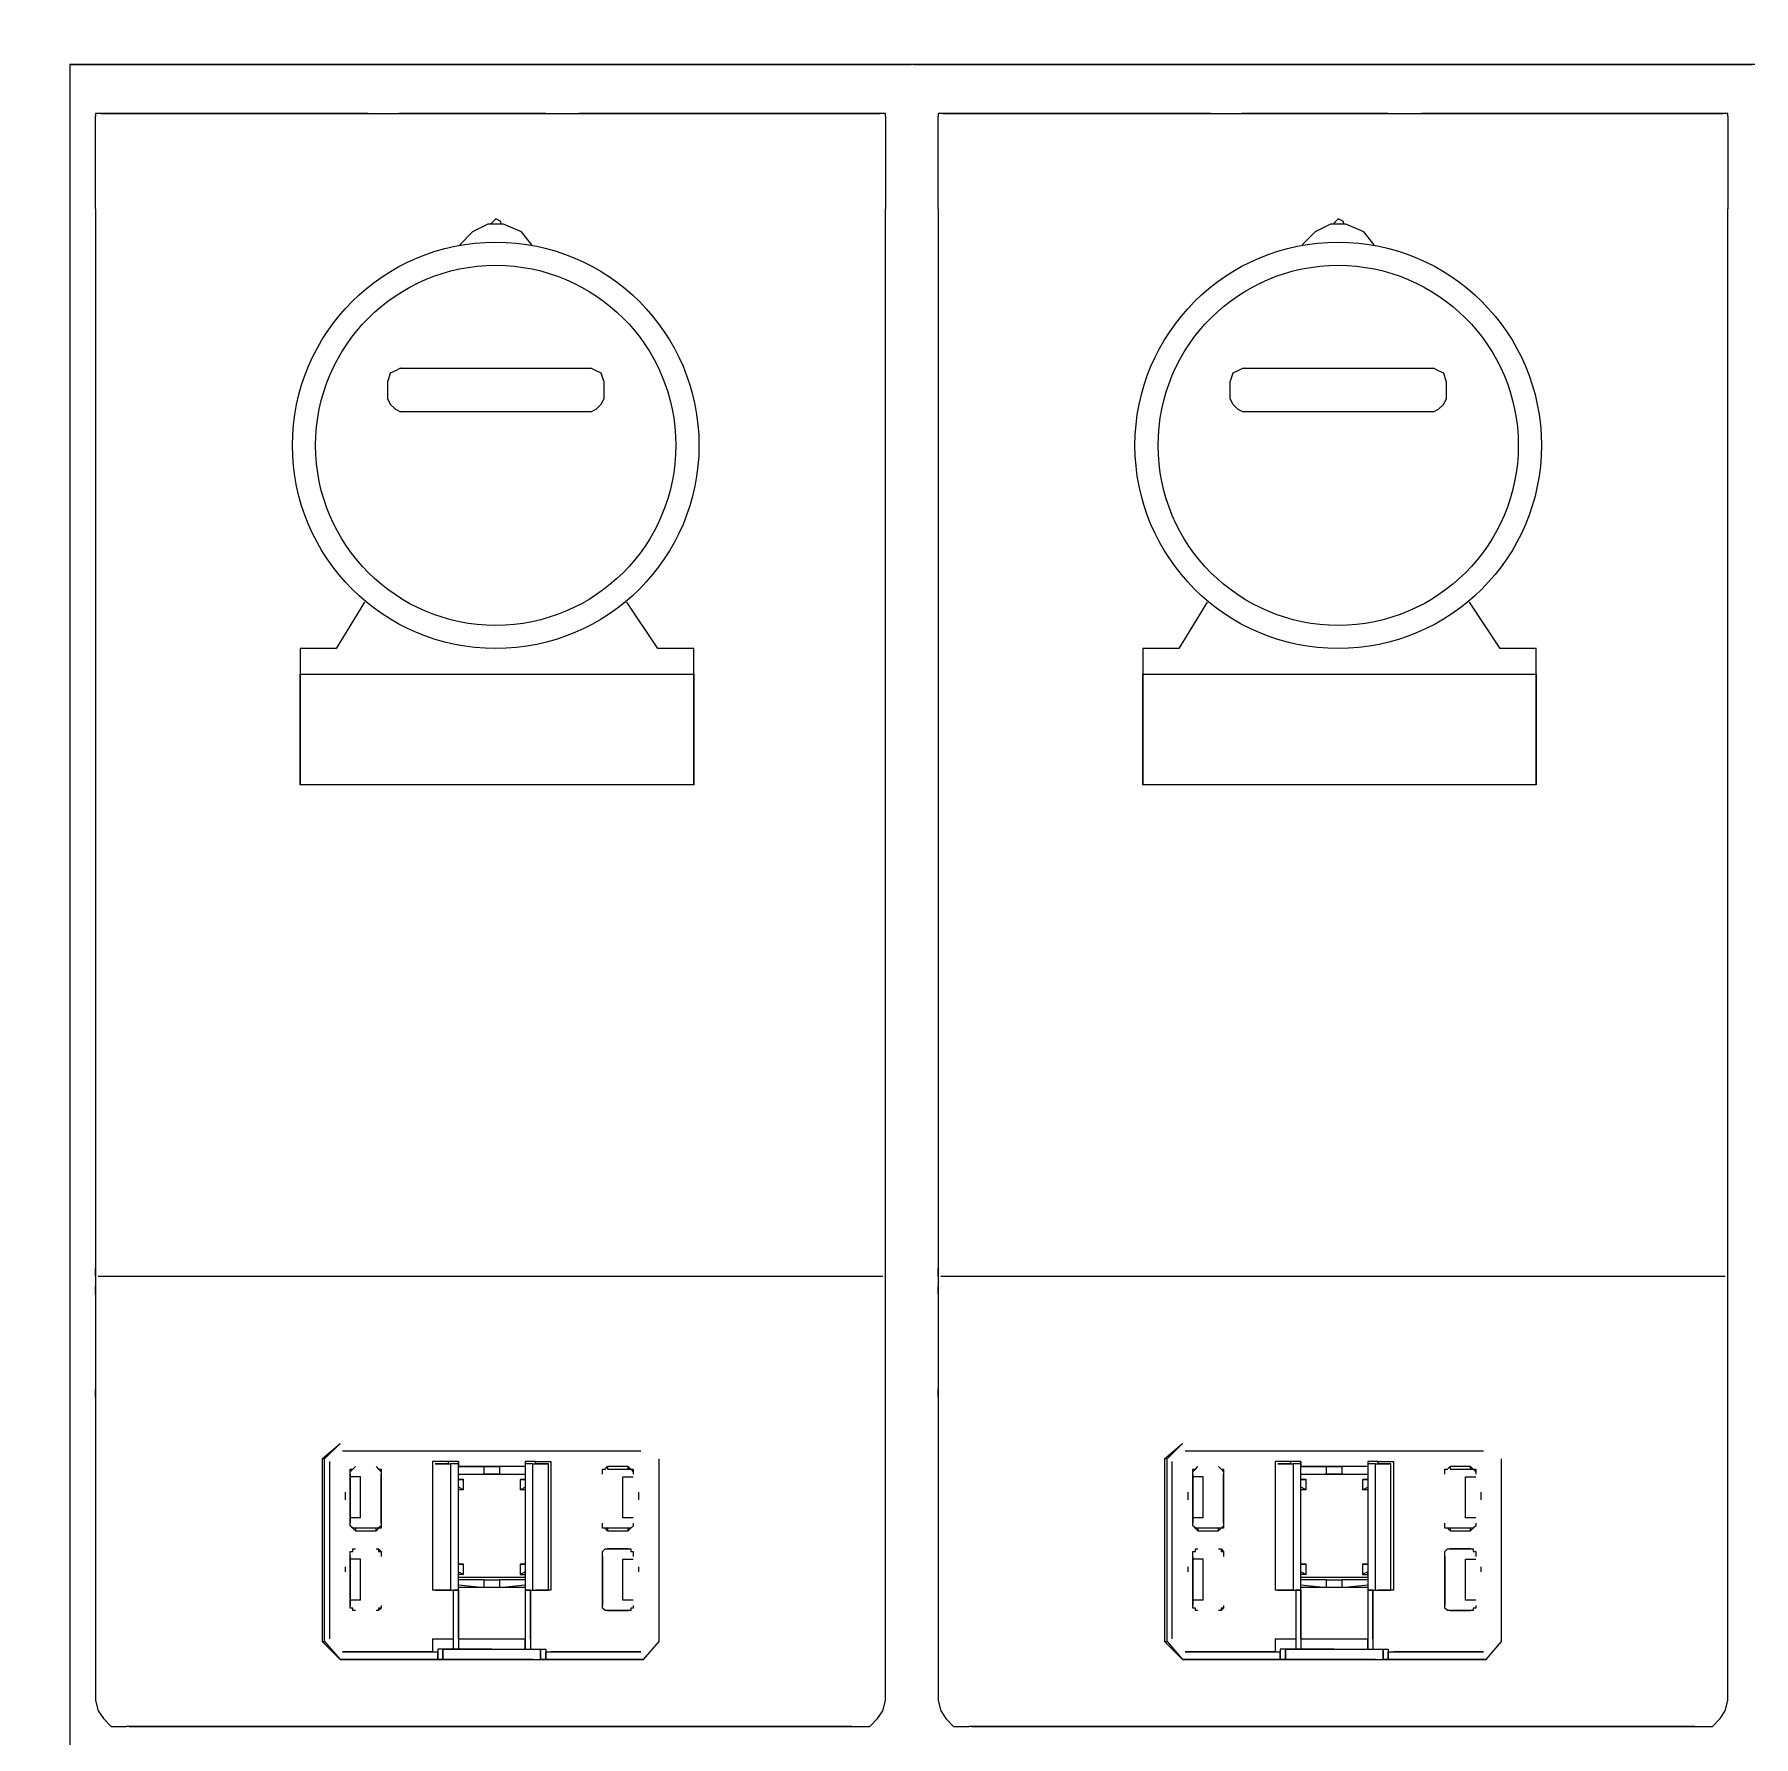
# Model space of a CAD drawing. Extents: x 0 to 11638, y -6007 to 0.
# Drawn here: x 9769.265 to 9769.796, y -3544.944 to -3544.419 of the extents above; entities that cross this region are included whole.
import ezdxf

# ---------------------------------------------------------------- set-up
doc = ezdxf.new("R2010")
doc.units = 0
doc.layers.get('0').update_dxf_attribs({"linetype": 'CONTINUOUS'})
doc.layers.add('LAYER 1', color=7, linetype='CONTINUOUS', lineweight=20)

msp = doc.modelspace()

# ---------------------------------------------------------------- linework, layer by layer
for centre, radius in [((9769.40777, -3544.54557), 0.06274), ((9769.66784, -3544.54557), 0.06274), ((9769.40777, -3544.54557), 0.05559), ((9769.66784, -3544.54557), 0.05559)]:
    msp.add_circle(centre, radius)
at = {"layer": 'LAYER 1', "color": 7}
for p, q in [((9769.27632, -3544.42804), (9769.536, -3544.42804)), ((9769.536, -3544.42804), (9769.27632, -3544.42804)), ((9769.27632, -3544.42804), (9769.27632, -3544.94899)), ((9769.27632, -3544.42804), (9769.27711, -3544.42804)), ((9769.53679, -3544.42804), (9769.536, -3544.42804)), ((9769.53679, -3544.42804), (9769.79568, -3544.42804)), ((9769.79568, -3544.42804), (9769.53679, -3544.42804)), ((9769.79647, -3544.42804), (9769.79568, -3544.42804)), ((9769.28585, -3544.44312), (9769.28426, -3544.44312)), ((9769.28426, -3544.44312), (9769.28426, -3544.44392)), ((9769.36843, -3544.44312), (9769.28505, -3544.44312)), ((9769.28585, -3544.44312), (9769.37797, -3544.44312)), ((9769.28585, -3544.44312), (9769.52647, -3544.44312)), ((9769.36843, -3544.44312), (9769.37797, -3544.44312)), ((9769.42323, -3544.44312), (9769.37797, -3544.44312)), ((9769.42323, -3544.44312), (9769.43356, -3544.44312)), ((9769.42323, -3544.44312), (9769.52647, -3544.44312)), ((9769.52727, -3544.44312), (9769.43356, -3544.44312)), ((9769.52806, -3544.44312), (9769.52647, -3544.44312)), ((9769.52806, -3544.44392), (9769.52806, -3544.44312)), ((9769.54592, -3544.44312), (9769.54434, -3544.44312)), ((9769.54434, -3544.44312), (9769.54434, -3544.44392)), ((9769.62852, -3544.44312), (9769.54513, -3544.44312)), ((9769.54592, -3544.44312), (9769.63805, -3544.44312)), ((9769.54592, -3544.44312), (9769.78655, -3544.44312)), ((9769.62852, -3544.44312), (9769.63805, -3544.44312)), ((9769.68331, -3544.44312), (9769.63805, -3544.44312)), ((9769.68331, -3544.44312), (9769.69364, -3544.44312)), ((9769.68331, -3544.44312), (9769.78655, -3544.44312)), ((9769.78734, -3544.44312), (9769.69364, -3544.44312)), ((9769.78814, -3544.44312), (9769.78655, -3544.44312)), ((9769.78814, -3544.44392), (9769.78814, -3544.44312)), ((9769.28426, -3544.47251), (9769.28426, -3544.44392)), ((9769.52806, -3544.44392), (9769.52806, -3544.47251)), ((9769.54434, -3544.47251), (9769.54434, -3544.44392)), ((9769.78814, -3544.44392), (9769.78814, -3544.47251)), ((9769.28426, -3544.47251), (9769.28426, -3544.93152)), ((9769.52806, -3544.93152), (9769.52806, -3544.47251)), ((9769.54434, -3544.47251), (9769.54434, -3544.93152)), ((9769.78814, -3544.93152), (9769.78814, -3544.47251)), ((9769.40061, -3544.47966), (9769.39664, -3544.48363)), ((9769.40538, -3544.47727), (9769.40061, -3544.47966)), ((9769.41015, -3544.47727), (9769.40538, -3544.47727)), ((9769.40697, -3544.47648), (9769.40618, -3544.47727)), ((9769.40697, -3544.47648), (9769.40618, -3544.47727)), ((9769.40777, -3544.47568), (9769.40697, -3544.47648)), ((9769.40777, -3544.47568), (9769.40697, -3544.47648)), ((9769.40935, -3544.47648), (9769.40777, -3544.47568)), ((9769.40935, -3544.47648), (9769.40777, -3544.47568)), ((9769.40935, -3544.47727), (9769.40935, -3544.47648)), ((9769.40935, -3544.47727), (9769.40935, -3544.47648)), ((9769.41571, -3544.47966), (9769.41015, -3544.47727)), ((9769.41888, -3544.48363), (9769.41571, -3544.47966)), ((9769.6607, -3544.47966), (9769.65673, -3544.48363)), ((9769.66546, -3544.47727), (9769.6607, -3544.47966)), ((9769.67023, -3544.47727), (9769.66546, -3544.47727)), ((9769.66705, -3544.47648), (9769.66626, -3544.47727)), ((9769.66705, -3544.47648), (9769.66626, -3544.47727)), ((9769.66784, -3544.47568), (9769.66705, -3544.47648)), ((9769.66784, -3544.47568), (9769.66705, -3544.47648)), ((9769.66943, -3544.47648), (9769.66784, -3544.47568)), ((9769.66943, -3544.47648), (9769.66784, -3544.47568)), ((9769.66943, -3544.47727), (9769.66943, -3544.47648)), ((9769.66943, -3544.47727), (9769.66943, -3544.47648)), ((9769.67578, -3544.47966), (9769.67023, -3544.47727)), ((9769.67896, -3544.48363), (9769.67578, -3544.47966)), ((9769.3768, -3544.52254), (9769.3752, -3544.52333)), ((9769.37838, -3544.52174), (9769.3768, -3544.52254)), ((9769.37838, -3544.52174), (9769.43715, -3544.52174)), ((9769.43873, -3544.52254), (9769.43715, -3544.52174)), ((9769.44032, -3544.52333), (9769.43873, -3544.52254)), ((9769.63687, -3544.52254), (9769.63528, -3544.52333)), ((9769.63846, -3544.52174), (9769.63687, -3544.52254)), ((9769.63846, -3544.52174), (9769.69722, -3544.52174)), ((9769.69881, -3544.52254), (9769.69722, -3544.52174)), ((9769.7004, -3544.52333), (9769.69881, -3544.52254)), ((9769.3752, -3544.52333), (9769.37441, -3544.52572)), ((9769.37441, -3544.53127), (9769.37441, -3544.52572)), ((9769.44112, -3544.52572), (9769.44032, -3544.52333)), ((9769.44112, -3544.52572), (9769.44112, -3544.53127)), ((9769.63528, -3544.52333), (9769.63449, -3544.52572)), ((9769.63449, -3544.53127), (9769.63449, -3544.52572)), ((9769.7012, -3544.52572), (9769.7004, -3544.52333)), ((9769.7012, -3544.52572), (9769.7012, -3544.53127)), ((9769.37441, -3544.53127), (9769.3752, -3544.53286)), ((9769.3752, -3544.53286), (9769.3768, -3544.53445)), ((9769.43873, -3544.53445), (9769.44032, -3544.53286)), ((9769.44032, -3544.53286), (9769.44112, -3544.53127)), ((9769.63449, -3544.53127), (9769.63528, -3544.53286)), ((9769.63528, -3544.53286), (9769.63687, -3544.53445)), ((9769.69881, -3544.53445), (9769.7004, -3544.53286)), ((9769.7004, -3544.53286), (9769.7012, -3544.53127)), ((9769.3768, -3544.53445), (9769.37838, -3544.53524)), ((9769.43715, -3544.53524), (9769.37838, -3544.53524)), ((9769.43715, -3544.53524), (9769.43873, -3544.53445)), ((9769.63687, -3544.53445), (9769.63846, -3544.53524)), ((9769.69722, -3544.53524), (9769.63846, -3544.53524)), ((9769.69722, -3544.53524), (9769.69881, -3544.53445)), ((9769.36726, -3544.59401), (9769.35853, -3544.60831)), ((9769.4578, -3544.60831), (9769.44826, -3544.59401)), ((9769.62735, -3544.59401), (9769.61861, -3544.60831)), ((9769.71787, -3544.60831), (9769.70835, -3544.59401)), ((9769.35853, -3544.60831), (9769.34741, -3544.60831)), ((9769.34741, -3544.60831), (9769.34741, -3544.65039)), ((9769.46891, -3544.60831), (9769.4578, -3544.60831)), ((9769.46891, -3544.65039), (9769.46891, -3544.60831)), ((9769.61861, -3544.60831), (9769.60749, -3544.60831)), ((9769.60749, -3544.60831), (9769.60749, -3544.65039)), ((9769.72899, -3544.60831), (9769.71787, -3544.60831)), ((9769.72899, -3544.65039), (9769.72899, -3544.60831)), ((9769.34741, -3544.61625), (9769.46891, -3544.61625)), ((9769.34741, -3544.65039), (9769.34741, -3544.61625)), ((9769.46891, -3544.61625), (9769.46891, -3544.65039)), ((9769.60749, -3544.61625), (9769.72899, -3544.61625)), ((9769.60749, -3544.65039), (9769.60749, -3544.61625)), ((9769.72899, -3544.61625), (9769.72899, -3544.65039)), ((9769.46891, -3544.65039), (9769.34741, -3544.65039)), ((9769.72899, -3544.65039), (9769.60749, -3544.65039)), ((9769.28426, -3544.80048), (9769.28426, -3544.79969)), ((9769.28426, -3544.80207), (9769.28426, -3544.80048)), ((9769.52806, -3544.80048), (9769.52806, -3544.79969)), ((9769.52806, -3544.80207), (9769.52806, -3544.80048)), ((9769.54434, -3544.80048), (9769.54434, -3544.79969)), ((9769.54434, -3544.80207), (9769.54434, -3544.80048)), ((9769.78814, -3544.80048), (9769.78814, -3544.79969)), ((9769.78814, -3544.80207), (9769.78814, -3544.80048)), ((9769.28426, -3544.80604), (9769.28426, -3544.80525)), ((9769.28426, -3544.80763), (9769.28426, -3544.80604)), ((9769.52806, -3544.80604), (9769.52806, -3544.80525)), ((9769.52806, -3544.80763), (9769.52806, -3544.80604)), ((9769.54434, -3544.80604), (9769.54434, -3544.80525)), ((9769.54434, -3544.80763), (9769.54434, -3544.80604)), ((9769.78814, -3544.80604), (9769.78814, -3544.80525)), ((9769.78814, -3544.80763), (9769.78814, -3544.80604)), ((9769.28426, -3544.8386), (9769.28426, -3544.83701)), ((9769.28426, -3544.8394), (9769.28426, -3544.8386)), ((9769.52806, -3544.8386), (9769.52806, -3544.83701)), ((9769.52806, -3544.8394), (9769.52806, -3544.8386)), ((9769.54434, -3544.8386), (9769.54434, -3544.83701)), ((9769.54434, -3544.8394), (9769.54434, -3544.8386)), ((9769.78814, -3544.8386), (9769.78814, -3544.83701)), ((9769.78814, -3544.8394), (9769.78814, -3544.8386)), ((9769.35414, -3544.85846), (9769.3597, -3544.85369)), ((9769.3597, -3544.85369), (9769.35493, -3544.85846)), ((9769.45261, -3544.85607), (9769.36049, -3544.85607)), ((9769.45261, -3544.85607), (9769.36049, -3544.85607)), ((9769.61422, -3544.85846), (9769.61978, -3544.85369)), ((9769.61978, -3544.85369), (9769.61502, -3544.85846)), ((9769.71269, -3544.85607), (9769.62058, -3544.85607)), ((9769.71269, -3544.85607), (9769.62058, -3544.85607)), ((9769.35493, -3544.85846), (9769.35414, -3544.85846)), ((9769.35414, -3544.85846), (9769.35414, -3544.91484)), ((9769.35493, -3544.91484), (9769.35493, -3544.85846)), ((9769.35653, -3544.91405), (9769.35653, -3544.85925)), ((9769.36287, -3544.86322), (9769.36287, -3544.86163)), ((9769.36287, -3544.86163), (9769.36367, -3544.86163)), ((9769.36287, -3544.86243), (9769.36367, -3544.86163)), ((9769.36287, -3544.86322), (9769.36287, -3544.86243)), ((9769.36367, -3544.86163), (9769.36447, -3544.86084)), ((9769.36367, -3544.86163), (9769.36447, -3544.86084)), ((9769.37082, -3544.86084), (9769.37161, -3544.86163)), ((9769.37082, -3544.86084), (9769.37161, -3544.86163)), ((9769.37161, -3544.86163), (9769.37241, -3544.86163)), ((9769.37161, -3544.86163), (9769.37241, -3544.86243)), ((9769.37241, -3544.86163), (9769.37241, -3544.86322)), ((9769.37241, -3544.86243), (9769.37241, -3544.86322)), ((9769.39306, -3544.85925), (9769.38829, -3544.85925)), ((9769.38829, -3544.85925), (9769.38829, -3544.89896)), ((9769.39306, -3544.86004), (9769.38908, -3544.86004)), ((9769.38908, -3544.86004), (9769.39385, -3544.86004)), ((9769.39306, -3544.85925), (9769.39306, -3544.86004)), ((9769.39623, -3544.85925), (9769.39306, -3544.85925)), ((9769.39623, -3544.86004), (9769.39385, -3544.86004)), ((9769.39385, -3544.86004), (9769.39385, -3544.89896)), ((9769.39623, -3544.86004), (9769.39623, -3544.85925)), ((9769.39623, -3544.85925), (9769.39623, -3544.86084)), ((9769.39623, -3544.86719), (9769.39623, -3544.86004)), ((9769.41688, -3544.86084), (9769.39623, -3544.86084)), ((9769.39623, -3544.86084), (9769.40894, -3544.86084)), ((9769.40417, -3544.86322), (9769.40417, -3544.86084)), ((9769.41688, -3544.86084), (9769.40894, -3544.86084)), ((9769.40894, -3544.86084), (9769.40894, -3544.86322)), ((9769.42006, -3544.85925), (9769.41688, -3544.85925)), ((9769.41688, -3544.85925), (9769.41688, -3544.86004)), ((9769.41688, -3544.85925), (9769.41688, -3544.86084)), ((9769.41926, -3544.86004), (9769.41688, -3544.86004)), ((9769.41688, -3544.86004), (9769.41688, -3544.89896)), ((9769.41926, -3544.89896), (9769.41926, -3544.86004)), ((9769.41926, -3544.86004), (9769.42403, -3544.86004)), ((9769.42006, -3544.86004), (9769.42006, -3544.85925)), ((9769.42006, -3544.85925), (9769.42482, -3544.85925)), ((9769.42403, -3544.86004), (9769.42006, -3544.86004)), ((9769.42403, -3544.89896), (9769.42403, -3544.86004)), ((9769.42403, -3544.89896), (9769.42403, -3544.86004)), ((9769.42482, -3544.85925), (9769.42482, -3544.89896)), ((9769.4407, -3544.86322), (9769.4407, -3544.86163)), ((9769.4407, -3544.86163), (9769.4415, -3544.86163)), ((9769.4407, -3544.86322), (9769.4407, -3544.86163)), ((9769.4407, -3544.86163), (9769.4415, -3544.86163)), ((9769.4415, -3544.86163), (9769.44229, -3544.86084)), ((9769.4415, -3544.86163), (9769.44229, -3544.86084)), ((9769.44865, -3544.86084), (9769.44229, -3544.86084)), ((9769.44229, -3544.86084), (9769.44229, -3544.86163)), ((9769.44229, -3544.86163), (9769.44865, -3544.86163)), ((9769.44865, -3544.86163), (9769.44865, -3544.86084)), ((9769.44865, -3544.86084), (9769.44944, -3544.86163)), ((9769.44865, -3544.86084), (9769.44865, -3544.86163)), ((9769.44865, -3544.86163), (9769.44944, -3544.86163)), ((9769.44944, -3544.86163), (9769.45023, -3544.86163)), ((9769.44944, -3544.86163), (9769.45023, -3544.86243)), ((9769.45023, -3544.86163), (9769.45023, -3544.86322)), ((9769.45023, -3544.86243), (9769.45023, -3544.86322)), ((9769.45817, -3544.91484), (9769.45817, -3544.85846)), ((9769.45817, -3544.91484), (9769.45817, -3544.85846)), ((9769.61502, -3544.85846), (9769.61422, -3544.85846)), ((9769.61422, -3544.85846), (9769.61422, -3544.91484)), ((9769.61502, -3544.91484), (9769.61502, -3544.85846)), ((9769.6166, -3544.91405), (9769.6166, -3544.85925)), ((9769.62296, -3544.86322), (9769.62296, -3544.86163)), ((9769.62296, -3544.86163), (9769.62375, -3544.86163)), ((9769.62296, -3544.86243), (9769.62375, -3544.86163)), ((9769.62296, -3544.86322), (9769.62296, -3544.86243)), ((9769.62375, -3544.86163), (9769.62454, -3544.86084)), ((9769.62375, -3544.86163), (9769.62454, -3544.86084)), ((9769.6309, -3544.86084), (9769.63169, -3544.86163)), ((9769.6309, -3544.86084), (9769.63169, -3544.86163)), ((9769.63169, -3544.86163), (9769.63248, -3544.86163)), ((9769.63169, -3544.86163), (9769.63248, -3544.86243)), ((9769.63248, -3544.86163), (9769.63248, -3544.86322)), ((9769.63248, -3544.86243), (9769.63248, -3544.86322)), ((9769.65313, -3544.85925), (9769.64837, -3544.85925)), ((9769.64837, -3544.85925), (9769.64837, -3544.89896)), ((9769.65313, -3544.86004), (9769.64917, -3544.86004)), ((9769.64917, -3544.86004), (9769.65393, -3544.86004)), ((9769.65313, -3544.85925), (9769.65313, -3544.86004)), ((9769.65631, -3544.85925), (9769.65313, -3544.85925)), ((9769.65631, -3544.86004), (9769.65393, -3544.86004)), ((9769.65393, -3544.86004), (9769.65393, -3544.89896)), ((9769.65631, -3544.86004), (9769.65631, -3544.85925)), ((9769.65631, -3544.85925), (9769.65631, -3544.86084)), ((9769.65631, -3544.86719), (9769.65631, -3544.86004)), ((9769.67696, -3544.86084), (9769.65631, -3544.86084)), ((9769.65631, -3544.86084), (9769.66901, -3544.86084)), ((9769.66425, -3544.86322), (9769.66425, -3544.86084)), ((9769.67696, -3544.86084), (9769.66901, -3544.86084)), ((9769.66901, -3544.86084), (9769.66901, -3544.86322)), ((9769.68013, -3544.85925), (9769.67696, -3544.85925)), ((9769.67696, -3544.85925), (9769.67696, -3544.86004)), ((9769.67696, -3544.85925), (9769.67696, -3544.86084)), ((9769.67934, -3544.86004), (9769.67696, -3544.86004)), ((9769.67696, -3544.86004), (9769.67696, -3544.89896)), ((9769.67934, -3544.89896), (9769.67934, -3544.86004)), ((9769.67934, -3544.86004), (9769.6841, -3544.86004)), ((9769.68013, -3544.86004), (9769.68013, -3544.85925)), ((9769.68013, -3544.85925), (9769.6849, -3544.85925)), ((9769.6841, -3544.86004), (9769.68013, -3544.86004)), ((9769.6841, -3544.89896), (9769.6841, -3544.86004)), ((9769.6841, -3544.89896), (9769.6841, -3544.86004)), ((9769.6849, -3544.85925), (9769.6849, -3544.89896)), ((9769.70078, -3544.86322), (9769.70078, -3544.86163)), ((9769.70078, -3544.86163), (9769.70158, -3544.86163)), ((9769.70078, -3544.86322), (9769.70078, -3544.86163)), ((9769.70078, -3544.86163), (9769.70158, -3544.86163)), ((9769.70158, -3544.86163), (9769.70237, -3544.86084)), ((9769.70158, -3544.86163), (9769.70237, -3544.86084)), ((9769.70872, -3544.86084), (9769.70237, -3544.86084)), ((9769.70237, -3544.86084), (9769.70237, -3544.86163)), ((9769.70237, -3544.86163), (9769.70872, -3544.86163)), ((9769.70872, -3544.86163), (9769.70872, -3544.86084)), ((9769.70872, -3544.86084), (9769.70952, -3544.86163)), ((9769.70872, -3544.86084), (9769.70872, -3544.86163)), ((9769.70872, -3544.86163), (9769.70952, -3544.86163)), ((9769.70952, -3544.86163), (9769.71031, -3544.86163)), ((9769.70952, -3544.86163), (9769.71031, -3544.86243)), ((9769.71031, -3544.86163), (9769.71031, -3544.86322)), ((9769.71031, -3544.86243), (9769.71031, -3544.86322)), ((9769.71825, -3544.91484), (9769.71825, -3544.85846)), ((9769.71825, -3544.91484), (9769.71825, -3544.85846)), ((9769.36287, -3544.86322), (9769.36287, -3544.87831)), ((9769.36287, -3544.87831), (9769.36287, -3544.86322)), ((9769.36605, -3544.86401), (9769.36287, -3544.86401)), ((9769.36605, -3544.87672), (9769.36605, -3544.86401)), ((9769.37241, -3544.87831), (9769.37241, -3544.86322)), ((9769.37241, -3544.86322), (9769.37241, -3544.87831)), ((9769.39623, -3544.86481), (9769.39623, -3544.86322)), ((9769.39623, -3544.86322), (9769.40417, -3544.86322)), ((9769.39623, -3544.86322), (9769.41688, -3544.86322)), ((9769.39782, -3544.86481), (9769.39623, -3544.86481)), ((9769.39623, -3544.86481), (9769.39782, -3544.86481)), ((9769.39623, -3544.89896), (9769.39623, -3544.86719)), ((9769.39782, -3544.86799), (9769.39623, -3544.86719)), ((9769.39623, -3544.86799), (9769.39623, -3544.86719)), ((9769.39782, -3544.86799), (9769.39782, -3544.86481)), ((9769.40894, -3544.86322), (9769.40417, -3544.86322)), ((9769.40894, -3544.86322), (9769.41688, -3544.86322)), ((9769.41688, -3544.86481), (9769.41529, -3544.86481)), ((9769.41529, -3544.86481), (9769.41529, -3544.86799)), ((9769.41529, -3544.86481), (9769.41688, -3544.86481)), ((9769.41529, -3544.86799), (9769.41688, -3544.86719)), ((9769.41688, -3544.86322), (9769.41688, -3544.86481)), ((9769.41688, -3544.86719), (9769.41688, -3544.89102)), ((9769.44705, -3544.87672), (9769.44705, -3544.86401)), ((9769.44705, -3544.86401), (9769.45023, -3544.86401)), ((9769.62296, -3544.86322), (9769.62296, -3544.87831)), ((9769.62296, -3544.87831), (9769.62296, -3544.86322)), ((9769.62613, -3544.86401), (9769.62296, -3544.86401)), ((9769.62613, -3544.87672), (9769.62613, -3544.86401)), ((9769.63248, -3544.87831), (9769.63248, -3544.86322)), ((9769.63248, -3544.86322), (9769.63248, -3544.87831)), ((9769.65631, -3544.86481), (9769.65631, -3544.86322)), ((9769.65631, -3544.86322), (9769.66425, -3544.86322)), ((9769.65631, -3544.86322), (9769.67696, -3544.86322)), ((9769.6579, -3544.86481), (9769.65631, -3544.86481)), ((9769.65631, -3544.86481), (9769.6579, -3544.86481)), ((9769.65631, -3544.89896), (9769.65631, -3544.86719)), ((9769.6579, -3544.86799), (9769.65631, -3544.86719)), ((9769.65631, -3544.86799), (9769.65631, -3544.86719)), ((9769.6579, -3544.86799), (9769.6579, -3544.86481)), ((9769.66901, -3544.86322), (9769.66425, -3544.86322)), ((9769.66901, -3544.86322), (9769.67696, -3544.86322)), ((9769.67696, -3544.86481), (9769.67537, -3544.86481)), ((9769.67537, -3544.86481), (9769.67537, -3544.86799)), ((9769.67537, -3544.86481), (9769.67696, -3544.86481)), ((9769.67537, -3544.86799), (9769.67696, -3544.86719)), ((9769.67696, -3544.86322), (9769.67696, -3544.86481)), ((9769.67696, -3544.86719), (9769.67696, -3544.89102)), ((9769.70714, -3544.87672), (9769.70714, -3544.86401)), ((9769.70714, -3544.86401), (9769.71031, -3544.86401)), ((9769.36129, -3544.86878), (9769.36129, -3544.87116)), ((9769.39623, -3544.89102), (9769.39623, -3544.86799)), ((9769.39782, -3544.86799), (9769.39623, -3544.86799)), ((9769.41688, -3544.86799), (9769.41529, -3544.86799)), ((9769.45182, -3544.86878), (9769.45182, -3544.87116)), ((9769.62137, -3544.86878), (9769.62137, -3544.87116)), ((9769.65631, -3544.89102), (9769.65631, -3544.86799)), ((9769.6579, -3544.86799), (9769.65631, -3544.86799)), ((9769.67696, -3544.86799), (9769.67537, -3544.86799)), ((9769.7119, -3544.86878), (9769.7119, -3544.87116)), ((9769.36605, -3544.87672), (9769.36287, -3544.87672)), ((9769.36287, -3544.8791), (9769.36287, -3544.87831)), ((9769.36287, -3544.8791), (9769.36287, -3544.87831)), ((9769.37241, -3544.87831), (9769.37241, -3544.8799)), ((9769.37241, -3544.87831), (9769.37241, -3544.8791)), ((9769.4407, -3544.8799), (9769.4407, -3544.87831)), ((9769.4407, -3544.8799), (9769.4407, -3544.87831)), ((9769.45023, -3544.87672), (9769.44705, -3544.87672)), ((9769.45023, -3544.87831), (9769.45023, -3544.8791)), ((9769.45023, -3544.87831), (9769.45023, -3544.8791)), ((9769.62613, -3544.87672), (9769.62296, -3544.87672)), ((9769.62296, -3544.8791), (9769.62296, -3544.87831)), ((9769.62296, -3544.8791), (9769.62296, -3544.87831)), ((9769.63248, -3544.87831), (9769.63248, -3544.8799)), ((9769.63248, -3544.87831), (9769.63248, -3544.8791)), ((9769.70078, -3544.8799), (9769.70078, -3544.87831)), ((9769.70078, -3544.8799), (9769.70078, -3544.87831)), ((9769.71031, -3544.87672), (9769.70714, -3544.87672)), ((9769.71031, -3544.87831), (9769.71031, -3544.8791)), ((9769.71031, -3544.87831), (9769.71031, -3544.8791)), ((9769.36447, -3544.88069), (9769.36287, -3544.8791)), ((9769.36367, -3544.8799), (9769.36287, -3544.8791)), ((9769.36447, -3544.8799), (9769.36367, -3544.8799)), ((9769.36447, -3544.8799), (9769.36447, -3544.88069)), ((9769.37082, -3544.8799), (9769.36447, -3544.8799)), ((9769.36447, -3544.88069), (9769.37082, -3544.88069)), ((9769.37161, -3544.8799), (9769.37082, -3544.88069)), ((9769.37082, -3544.88069), (9769.37082, -3544.8799)), ((9769.37161, -3544.8799), (9769.37082, -3544.8799)), ((9769.37241, -3544.8791), (9769.37161, -3544.8799)), ((9769.37241, -3544.8799), (9769.37161, -3544.8799)), ((9769.4415, -3544.8799), (9769.4407, -3544.8799)), ((9769.44229, -3544.8799), (9769.4407, -3544.8799)), ((9769.44229, -3544.88069), (9769.4415, -3544.8799)), ((9769.44865, -3544.8799), (9769.44229, -3544.8799)), ((9769.44229, -3544.8799), (9769.44229, -3544.88069)), ((9769.44229, -3544.88069), (9769.44865, -3544.88069)), ((9769.44865, -3544.88069), (9769.44865, -3544.8799)), ((9769.44944, -3544.8799), (9769.44865, -3544.88069)), ((9769.44944, -3544.8799), (9769.44865, -3544.8799)), ((9769.45023, -3544.8791), (9769.44944, -3544.8799)), ((9769.45023, -3544.8791), (9769.44944, -3544.8799)), ((9769.62454, -3544.88069), (9769.62296, -3544.8791)), ((9769.62375, -3544.8799), (9769.62296, -3544.8791)), ((9769.62454, -3544.8799), (9769.62375, -3544.8799)), ((9769.62454, -3544.8799), (9769.62454, -3544.88069)), ((9769.6309, -3544.8799), (9769.62454, -3544.8799)), ((9769.62454, -3544.88069), (9769.6309, -3544.88069)), ((9769.63169, -3544.8799), (9769.6309, -3544.88069)), ((9769.6309, -3544.88069), (9769.6309, -3544.8799)), ((9769.63169, -3544.8799), (9769.6309, -3544.8799)), ((9769.63248, -3544.8791), (9769.63169, -3544.8799)), ((9769.63248, -3544.8799), (9769.63169, -3544.8799)), ((9769.70158, -3544.8799), (9769.70078, -3544.8799)), ((9769.70237, -3544.8799), (9769.70078, -3544.8799)), ((9769.70237, -3544.88069), (9769.70158, -3544.8799)), ((9769.70872, -3544.8799), (9769.70237, -3544.8799)), ((9769.70237, -3544.8799), (9769.70237, -3544.88069)), ((9769.70237, -3544.88069), (9769.70872, -3544.88069)), ((9769.70872, -3544.88069), (9769.70872, -3544.8799)), ((9769.70952, -3544.8799), (9769.70872, -3544.88069)), ((9769.70952, -3544.8799), (9769.70872, -3544.8799)), ((9769.71031, -3544.8791), (9769.70952, -3544.8799)), ((9769.71031, -3544.8791), (9769.70952, -3544.8799)), ((9769.36287, -3544.88863), (9769.36287, -3544.88704)), ((9769.36287, -3544.88704), (9769.36367, -3544.88704)), ((9769.36287, -3544.88863), (9769.36287, -3544.88704)), ((9769.36287, -3544.88704), (9769.36367, -3544.88704)), ((9769.36287, -3544.88863), (9769.36287, -3544.90372)), ((9769.36287, -3544.90372), (9769.36287, -3544.88863)), ((9769.36367, -3544.88704), (9769.36367, -3544.88625)), ((9769.36367, -3544.88625), (9769.36447, -3544.88625)), ((9769.36367, -3544.88704), (9769.36367, -3544.88625)), ((9769.36367, -3544.88625), (9769.36447, -3544.88625)), ((9769.37082, -3544.88625), (9769.37161, -3544.88625)), ((9769.37082, -3544.88625), (9769.37161, -3544.88625)), ((9769.37161, -3544.88625), (9769.37241, -3544.88704)), ((9769.37161, -3544.88625), (9769.37161, -3544.88704)), ((9769.37161, -3544.88704), (9769.37241, -3544.88704)), ((9769.37241, -3544.88704), (9769.37241, -3544.88863)), ((9769.37241, -3544.88704), (9769.37241, -3544.88863)), ((9769.4407, -3544.88704), (9769.4415, -3544.88625)), ((9769.4407, -3544.88704), (9769.4415, -3544.88625)), ((9769.4407, -3544.88863), (9769.4407, -3544.88704)), ((9769.4407, -3544.88863), (9769.4407, -3544.88704)), ((9769.4407, -3544.88863), (9769.4407, -3544.90372)), ((9769.4407, -3544.90372), (9769.4407, -3544.88863)), ((9769.4415, -3544.88625), (9769.44229, -3544.88625)), ((9769.4415, -3544.88625), (9769.44229, -3544.88625)), ((9769.44865, -3544.88625), (9769.44229, -3544.88625)), ((9769.44229, -3544.88625), (9769.44865, -3544.88625)), ((9769.44865, -3544.88625), (9769.44944, -3544.88625)), ((9769.44865, -3544.88625), (9769.44944, -3544.88625)), ((9769.44944, -3544.88625), (9769.44944, -3544.88704)), ((9769.44944, -3544.88625), (9769.44944, -3544.88704)), ((9769.44944, -3544.88704), (9769.45023, -3544.88704)), ((9769.44944, -3544.88704), (9769.45023, -3544.88704)), ((9769.45023, -3544.88704), (9769.45023, -3544.88863)), ((9769.45023, -3544.88704), (9769.45023, -3544.88863)), ((9769.62296, -3544.88863), (9769.62296, -3544.88704)), ((9769.62296, -3544.88704), (9769.62375, -3544.88704)), ((9769.62296, -3544.88863), (9769.62296, -3544.88704)), ((9769.62296, -3544.88704), (9769.62375, -3544.88704)), ((9769.62296, -3544.88863), (9769.62296, -3544.90372)), ((9769.62296, -3544.90372), (9769.62296, -3544.88863)), ((9769.62375, -3544.88704), (9769.62375, -3544.88625)), ((9769.62375, -3544.88625), (9769.62454, -3544.88625)), ((9769.62375, -3544.88704), (9769.62375, -3544.88625)), ((9769.62375, -3544.88625), (9769.62454, -3544.88625)), ((9769.6309, -3544.88625), (9769.63169, -3544.88625)), ((9769.6309, -3544.88625), (9769.63169, -3544.88625)), ((9769.63169, -3544.88625), (9769.63248, -3544.88704)), ((9769.63169, -3544.88625), (9769.63169, -3544.88704)), ((9769.63169, -3544.88704), (9769.63248, -3544.88704)), ((9769.63248, -3544.88704), (9769.63248, -3544.88863)), ((9769.63248, -3544.88704), (9769.63248, -3544.88863)), ((9769.70078, -3544.88704), (9769.70158, -3544.88625)), ((9769.70078, -3544.88704), (9769.70158, -3544.88625)), ((9769.70078, -3544.88863), (9769.70078, -3544.88704)), ((9769.70078, -3544.88863), (9769.70078, -3544.88704)), ((9769.70078, -3544.88863), (9769.70078, -3544.90372)), ((9769.70078, -3544.90372), (9769.70078, -3544.88863)), ((9769.70158, -3544.88625), (9769.70237, -3544.88625)), ((9769.70158, -3544.88625), (9769.70237, -3544.88625)), ((9769.70872, -3544.88625), (9769.70237, -3544.88625)), ((9769.70237, -3544.88625), (9769.70872, -3544.88625)), ((9769.70872, -3544.88625), (9769.70952, -3544.88625)), ((9769.70872, -3544.88625), (9769.70952, -3544.88625)), ((9769.70952, -3544.88625), (9769.70952, -3544.88704)), ((9769.70952, -3544.88625), (9769.70952, -3544.88704)), ((9769.70952, -3544.88704), (9769.71031, -3544.88704)), ((9769.70952, -3544.88704), (9769.71031, -3544.88704)), ((9769.71031, -3544.88704), (9769.71031, -3544.88863)), ((9769.71031, -3544.88704), (9769.71031, -3544.88863)), ((9769.36129, -3544.89181), (9769.36129, -3544.8934)), ((9769.36605, -3544.88943), (9769.36287, -3544.88943)), ((9769.36605, -3544.90213), (9769.36605, -3544.88943)), ((9769.39782, -3544.89102), (9769.39623, -3544.89102)), ((9769.39623, -3544.89102), (9769.39782, -3544.89102)), ((9769.39623, -3544.89578), (9769.39623, -3544.8934)), ((9769.39623, -3544.8934), (9769.39782, -3544.89419)), ((9769.39782, -3544.89419), (9769.39623, -3544.89419)), ((9769.39782, -3544.89419), (9769.39782, -3544.89102)), ((9769.41688, -3544.89102), (9769.41529, -3544.89102)), ((9769.41529, -3544.89102), (9769.41529, -3544.89419)), ((9769.41529, -3544.89102), (9769.41688, -3544.89102)), ((9769.41688, -3544.8934), (9769.41529, -3544.89419)), ((9769.41529, -3544.89419), (9769.41688, -3544.89419)), ((9769.41688, -3544.89419), (9769.41688, -3544.8934)), ((9769.41688, -3544.89419), (9769.41688, -3544.89578)), ((9769.44705, -3544.90213), (9769.44705, -3544.88943)), ((9769.44705, -3544.88943), (9769.45023, -3544.88943)), ((9769.45182, -3544.89181), (9769.45182, -3544.8934)), ((9769.62137, -3544.89181), (9769.62137, -3544.8934)), ((9769.62613, -3544.88943), (9769.62296, -3544.88943)), ((9769.62613, -3544.90213), (9769.62613, -3544.88943)), ((9769.6579, -3544.89102), (9769.65631, -3544.89102)), ((9769.65631, -3544.89102), (9769.6579, -3544.89102)), ((9769.65631, -3544.89578), (9769.65631, -3544.8934)), ((9769.65631, -3544.8934), (9769.6579, -3544.89419)), ((9769.6579, -3544.89419), (9769.65631, -3544.89419)), ((9769.6579, -3544.89419), (9769.6579, -3544.89102)), ((9769.67696, -3544.89102), (9769.67537, -3544.89102)), ((9769.67537, -3544.89102), (9769.67537, -3544.89419)), ((9769.67537, -3544.89102), (9769.67696, -3544.89102)), ((9769.67696, -3544.8934), (9769.67537, -3544.89419)), ((9769.67537, -3544.89419), (9769.67696, -3544.89419)), ((9769.67696, -3544.89419), (9769.67696, -3544.8934)), ((9769.67696, -3544.89419), (9769.67696, -3544.89578)), ((9769.70714, -3544.90213), (9769.70714, -3544.88943)), ((9769.70714, -3544.88943), (9769.71031, -3544.88943)), ((9769.7119, -3544.89181), (9769.7119, -3544.8934)), ((9769.39306, -3544.89896), (9769.38829, -3544.89896)), ((9769.39385, -3544.89896), (9769.38908, -3544.89896)), ((9769.38908, -3544.89896), (9769.39464, -3544.89896)), ((9769.39385, -3544.89896), (9769.39623, -3544.89896)), ((9769.39623, -3544.89896), (9769.39464, -3544.89896)), ((9769.39464, -3544.89896), (9769.39464, -3544.91722)), ((9769.39623, -3544.89499), (9769.41688, -3544.89499)), ((9769.40417, -3544.89578), (9769.39623, -3544.89578)), ((9769.39623, -3544.89737), (9769.40417, -3544.89816)), ((9769.39623, -3544.91405), (9769.39623, -3544.89737)), ((9769.41688, -3544.89816), (9769.39623, -3544.89816)), ((9769.39623, -3544.89896), (9769.39623, -3544.91722)), ((9769.40417, -3544.89816), (9769.40417, -3544.89578)), ((9769.40417, -3544.89578), (9769.40894, -3544.89578)), ((9769.40894, -3544.89816), (9769.40417, -3544.89816)), ((9769.41688, -3544.89578), (9769.40894, -3544.89578)), ((9769.40894, -3544.89578), (9769.40894, -3544.89816)), ((9769.40894, -3544.89816), (9769.41688, -3544.89737)), ((9769.41688, -3544.89737), (9769.41688, -3544.91405)), ((9769.41688, -3544.89896), (9769.41926, -3544.89896)), ((9769.41846, -3544.89896), (9769.41688, -3544.89896)), ((9769.41688, -3544.89896), (9769.41688, -3544.91722)), ((9769.41846, -3544.89896), (9769.42403, -3544.89896)), ((9769.41846, -3544.91405), (9769.41846, -3544.89896)), ((9769.41846, -3544.89896), (9769.41846, -3544.91722)), ((9769.41926, -3544.89896), (9769.42403, -3544.89896)), ((9769.42482, -3544.89896), (9769.42006, -3544.89896)), ((9769.65313, -3544.89896), (9769.64837, -3544.89896)), ((9769.65393, -3544.89896), (9769.64917, -3544.89896)), ((9769.64917, -3544.89896), (9769.65472, -3544.89896)), ((9769.65393, -3544.89896), (9769.65631, -3544.89896)), ((9769.65631, -3544.89896), (9769.65472, -3544.89896)), ((9769.65472, -3544.89896), (9769.65472, -3544.91722)), ((9769.65631, -3544.89499), (9769.67696, -3544.89499)), ((9769.66425, -3544.89578), (9769.65631, -3544.89578)), ((9769.65631, -3544.89737), (9769.66425, -3544.89816)), ((9769.65631, -3544.91405), (9769.65631, -3544.89737)), ((9769.67696, -3544.89816), (9769.65631, -3544.89816)), ((9769.65631, -3544.89896), (9769.65631, -3544.91722)), ((9769.66425, -3544.89816), (9769.66425, -3544.89578)), ((9769.66425, -3544.89578), (9769.66901, -3544.89578)), ((9769.66901, -3544.89816), (9769.66425, -3544.89816)), ((9769.67696, -3544.89578), (9769.66901, -3544.89578)), ((9769.66901, -3544.89578), (9769.66901, -3544.89816)), ((9769.66901, -3544.89816), (9769.67696, -3544.89737)), ((9769.67696, -3544.89737), (9769.67696, -3544.91405)), ((9769.67696, -3544.89896), (9769.67934, -3544.89896)), ((9769.67855, -3544.89896), (9769.67696, -3544.89896)), ((9769.67696, -3544.89896), (9769.67696, -3544.91722)), ((9769.67855, -3544.89896), (9769.6841, -3544.89896)), ((9769.67855, -3544.91405), (9769.67855, -3544.89896)), ((9769.67855, -3544.89896), (9769.67855, -3544.91722)), ((9769.67934, -3544.89896), (9769.6841, -3544.89896)), ((9769.6849, -3544.89896), (9769.68013, -3544.89896)), ((9769.36605, -3544.90213), (9769.36287, -3544.90213)), ((9769.36287, -3544.90452), (9769.36287, -3544.90372)), ((9769.36287, -3544.90452), (9769.36287, -3544.90372)), ((9769.36367, -3544.90452), (9769.36287, -3544.90452)), ((9769.36367, -3544.90452), (9769.36287, -3544.90452)), ((9769.36367, -3544.90531), (9769.36367, -3544.90452)), ((9769.36367, -3544.90531), (9769.36367, -3544.90452)), ((9769.37241, -3544.90452), (9769.37161, -3544.90531)), ((9769.37241, -3544.90452), (9769.37161, -3544.90452)), ((9769.37161, -3544.90452), (9769.37161, -3544.90531)), ((9769.37241, -3544.90372), (9769.37241, -3544.90452)), ((9769.37241, -3544.90372), (9769.37241, -3544.90452)), ((9769.4407, -3544.90452), (9769.4407, -3544.90372)), ((9769.4407, -3544.90452), (9769.4407, -3544.90372)), ((9769.4415, -3544.90531), (9769.4407, -3544.90452)), ((9769.4415, -3544.90531), (9769.4407, -3544.90452)), ((9769.45023, -3544.90213), (9769.44705, -3544.90213)), ((9769.45023, -3544.90452), (9769.44944, -3544.90452)), ((9769.44944, -3544.90452), (9769.44944, -3544.90531)), ((9769.45023, -3544.90452), (9769.44944, -3544.90452)), ((9769.44944, -3544.90452), (9769.44944, -3544.90531)), ((9769.45023, -3544.90372), (9769.45023, -3544.90452)), ((9769.45023, -3544.90372), (9769.45023, -3544.90452)), ((9769.62613, -3544.90213), (9769.62296, -3544.90213)), ((9769.62296, -3544.90452), (9769.62296, -3544.90372)), ((9769.62296, -3544.90452), (9769.62296, -3544.90372)), ((9769.62375, -3544.90452), (9769.62296, -3544.90452)), ((9769.62375, -3544.90452), (9769.62296, -3544.90452)), ((9769.62375, -3544.90531), (9769.62375, -3544.90452)), ((9769.62375, -3544.90531), (9769.62375, -3544.90452)), ((9769.63248, -3544.90452), (9769.63169, -3544.90531)), ((9769.63248, -3544.90452), (9769.63169, -3544.90452)), ((9769.63169, -3544.90452), (9769.63169, -3544.90531)), ((9769.63248, -3544.90372), (9769.63248, -3544.90452)), ((9769.63248, -3544.90372), (9769.63248, -3544.90452)), ((9769.70078, -3544.90452), (9769.70078, -3544.90372)), ((9769.70078, -3544.90452), (9769.70078, -3544.90372)), ((9769.70158, -3544.90531), (9769.70078, -3544.90452)), ((9769.70158, -3544.90531), (9769.70078, -3544.90452)), ((9769.71031, -3544.90213), (9769.70714, -3544.90213)), ((9769.71031, -3544.90452), (9769.70952, -3544.90452)), ((9769.70952, -3544.90452), (9769.70952, -3544.90531)), ((9769.71031, -3544.90452), (9769.70952, -3544.90452)), ((9769.70952, -3544.90452), (9769.70952, -3544.90531)), ((9769.71031, -3544.90372), (9769.71031, -3544.90452)), ((9769.71031, -3544.90372), (9769.71031, -3544.90452)), ((9769.36447, -3544.90531), (9769.36367, -3544.90531)), ((9769.36447, -3544.90531), (9769.36367, -3544.90531)), ((9769.37161, -3544.90531), (9769.37082, -3544.90531)), ((9769.37161, -3544.90531), (9769.37082, -3544.90531)), ((9769.44229, -3544.90531), (9769.4415, -3544.90531)), ((9769.44229, -3544.90531), (9769.4415, -3544.90531)), ((9769.44229, -3544.90531), (9769.44865, -3544.90531)), ((9769.44865, -3544.90531), (9769.44229, -3544.90531)), ((9769.44944, -3544.90531), (9769.44865, -3544.90531)), ((9769.44944, -3544.90531), (9769.44865, -3544.90531)), ((9769.62454, -3544.90531), (9769.62375, -3544.90531)), ((9769.62454, -3544.90531), (9769.62375, -3544.90531)), ((9769.63169, -3544.90531), (9769.6309, -3544.90531)), ((9769.63169, -3544.90531), (9769.6309, -3544.90531)), ((9769.70237, -3544.90531), (9769.70158, -3544.90531)), ((9769.70237, -3544.90531), (9769.70158, -3544.90531)), ((9769.70237, -3544.90531), (9769.70872, -3544.90531)), ((9769.70872, -3544.90531), (9769.70237, -3544.90531)), ((9769.70952, -3544.90531), (9769.70872, -3544.90531)), ((9769.70952, -3544.90531), (9769.70872, -3544.90531)), ((9769.35414, -3544.91484), (9769.35493, -3544.91484)), ((9769.35414, -3544.91484), (9769.3597, -3544.9204)), ((9769.35493, -3544.91484), (9769.3597, -3544.9204)), ((9769.38829, -3544.91405), (9769.38829, -3544.91802)), ((9769.38829, -3544.91405), (9769.39464, -3544.91405)), ((9769.39464, -3544.91484), (9769.39464, -3544.91564)), ((9769.39464, -3544.91484), (9769.39464, -3544.91722)), ((9769.39464, -3544.91564), (9769.39464, -3544.91722)), ((9769.39623, -3544.91405), (9769.39623, -3544.91722)), ((9769.39623, -3544.91405), (9769.41688, -3544.91405)), ((9769.41688, -3544.91722), (9769.41688, -3544.91405)), ((9769.45341, -3544.9204), (9769.45817, -3544.91484)), ((9769.45341, -3544.9204), (9769.45817, -3544.91484)), ((9769.61422, -3544.91484), (9769.61502, -3544.91484)), ((9769.61422, -3544.91484), (9769.61978, -3544.9204)), ((9769.61502, -3544.91484), (9769.61978, -3544.9204)), ((9769.64837, -3544.91405), (9769.64837, -3544.91802)), ((9769.64837, -3544.91405), (9769.65472, -3544.91405)), ((9769.65472, -3544.91484), (9769.65472, -3544.91564)), ((9769.65472, -3544.91484), (9769.65472, -3544.91722)), ((9769.65472, -3544.91564), (9769.65472, -3544.91722)), ((9769.65631, -3544.91405), (9769.65631, -3544.91722)), ((9769.65631, -3544.91405), (9769.67696, -3544.91405)), ((9769.67696, -3544.91722), (9769.67696, -3544.91405)), ((9769.71349, -3544.9204), (9769.71825, -3544.91484)), ((9769.71349, -3544.9204), (9769.71825, -3544.91484)), ((9769.39147, -3544.9204), (9769.3597, -3544.9204)), ((9769.3597, -3544.9204), (9769.45341, -3544.9204)), ((9769.38829, -3544.91802), (9769.36049, -3544.91802)), ((9769.36049, -3544.91802), (9769.38988, -3544.91802)), ((9769.38829, -3544.91802), (9769.38988, -3544.91802)), ((9769.39464, -3544.91722), (9769.38988, -3544.91722)), ((9769.38988, -3544.91722), (9769.38988, -3544.9204)), ((9769.39147, -3544.91722), (9769.38988, -3544.91722)), ((9769.38988, -3544.9204), (9769.38988, -3544.91802)), ((9769.41926, -3544.9204), (9769.38988, -3544.9204)), ((9769.38988, -3544.9204), (9769.42323, -3544.9204)), ((9769.38988, -3544.9204), (9769.41052, -3544.9204)), ((9769.40656, -3544.91722), (9769.39147, -3544.91722)), ((9769.39147, -3544.91722), (9769.42006, -3544.91722)), ((9769.39147, -3544.91722), (9769.39147, -3544.9196)), ((9769.39147, -3544.91722), (9769.39147, -3544.9204)), ((9769.39464, -3544.91722), (9769.39147, -3544.91722)), ((9769.39147, -3544.9204), (9769.39147, -3544.91722)), ((9769.39147, -3544.9196), (9769.39147, -3544.9204)), ((9769.41052, -3544.9204), (9769.42323, -3544.9204)), ((9769.41846, -3544.91722), (9769.42323, -3544.91722)), ((9769.41846, -3544.91722), (9769.42164, -3544.91722)), ((9769.42164, -3544.91722), (9769.42164, -3544.9196)), ((9769.42164, -3544.91722), (9769.42164, -3544.9204)), ((9769.42164, -3544.91722), (9769.42323, -3544.91722)), ((9769.42164, -3544.9204), (9769.42164, -3544.91722)), ((9769.42164, -3544.9196), (9769.42164, -3544.9204)), ((9769.45341, -3544.9204), (9769.42164, -3544.9204)), ((9769.42323, -3544.91722), (9769.42323, -3544.9204)), ((9769.42323, -3544.91802), (9769.45261, -3544.91802)), ((9769.42323, -3544.9204), (9769.42323, -3544.91802)), ((9769.45261, -3544.91802), (9769.42482, -3544.91802)), ((9769.65155, -3544.9204), (9769.61978, -3544.9204)), ((9769.61978, -3544.9204), (9769.71349, -3544.9204)), ((9769.64837, -3544.91802), (9769.62058, -3544.91802)), ((9769.62058, -3544.91802), (9769.64996, -3544.91802)), ((9769.64837, -3544.91802), (9769.64996, -3544.91802)), ((9769.65472, -3544.91722), (9769.64996, -3544.91722)), ((9769.64996, -3544.91722), (9769.64996, -3544.9204)), ((9769.65155, -3544.91722), (9769.64996, -3544.91722)), ((9769.64996, -3544.9204), (9769.64996, -3544.91802)), ((9769.67934, -3544.9204), (9769.64996, -3544.9204)), ((9769.64996, -3544.9204), (9769.68331, -3544.9204)), ((9769.64996, -3544.9204), (9769.67061, -3544.9204)), ((9769.66663, -3544.91722), (9769.65155, -3544.91722)), ((9769.65155, -3544.91722), (9769.68013, -3544.91722)), ((9769.65155, -3544.91722), (9769.65155, -3544.9196)), ((9769.65155, -3544.91722), (9769.65155, -3544.9204)), ((9769.65472, -3544.91722), (9769.65155, -3544.91722)), ((9769.65155, -3544.9204), (9769.65155, -3544.91722)), ((9769.65155, -3544.9196), (9769.65155, -3544.9204)), ((9769.67061, -3544.9204), (9769.68331, -3544.9204)), ((9769.67855, -3544.91722), (9769.68331, -3544.91722)), ((9769.67855, -3544.91722), (9769.68172, -3544.91722)), ((9769.68172, -3544.91722), (9769.68172, -3544.9196)), ((9769.68172, -3544.91722), (9769.68172, -3544.9204)), ((9769.68172, -3544.91722), (9769.68331, -3544.91722)), ((9769.68172, -3544.9204), (9769.68172, -3544.91722)), ((9769.68172, -3544.9196), (9769.68172, -3544.9204)), ((9769.71349, -3544.9204), (9769.68172, -3544.9204)), ((9769.68331, -3544.91722), (9769.68331, -3544.9204)), ((9769.68331, -3544.91802), (9769.71269, -3544.91802)), ((9769.68331, -3544.9204), (9769.68331, -3544.91802)), ((9769.71269, -3544.91802), (9769.6849, -3544.91802)), ((9769.28426, -3544.93152), (9769.28426, -3544.93311)), ((9769.28426, -3544.93152), (9769.28426, -3544.93311)), ((9769.52806, -3544.93311), (9769.52806, -3544.93152)), ((9769.52806, -3544.93311), (9769.52806, -3544.93152)), ((9769.54434, -3544.93152), (9769.54434, -3544.93311)), ((9769.54434, -3544.93152), (9769.54434, -3544.93311)), ((9769.78814, -3544.93311), (9769.78814, -3544.93152)), ((9769.78814, -3544.93311), (9769.78814, -3544.93152)), ((9769.28426, -3544.93311), (9769.28505, -3544.93628)), ((9769.28426, -3544.93311), (9769.28505, -3544.93628)), ((9769.28505, -3544.93628), (9769.28664, -3544.93866)), ((9769.28505, -3544.93628), (9769.28664, -3544.93866)), ((9769.52567, -3544.93866), (9769.52727, -3544.93628)), ((9769.52567, -3544.93866), (9769.52727, -3544.93628)), ((9769.52727, -3544.93628), (9769.52806, -3544.93311)), ((9769.52727, -3544.93628), (9769.52806, -3544.93311)), ((9769.54434, -3544.93311), (9769.54513, -3544.93628)), ((9769.54434, -3544.93311), (9769.54513, -3544.93628)), ((9769.54513, -3544.93628), (9769.54672, -3544.93866)), ((9769.54513, -3544.93628), (9769.54672, -3544.93866)), ((9769.78576, -3544.93866), (9769.78734, -3544.93628)), ((9769.78576, -3544.93866), (9769.78734, -3544.93628)), ((9769.78734, -3544.93628), (9769.78814, -3544.93311)), ((9769.78734, -3544.93628), (9769.78814, -3544.93311)), ((9769.28664, -3544.93866), (9769.28902, -3544.94105)), ((9769.28664, -3544.93866), (9769.28902, -3544.94105)), ((9769.28902, -3544.94105), (9769.29379, -3544.94105)), ((9769.28902, -3544.94105), (9769.2922, -3544.94105)), ((9769.2922, -3544.94105), (9769.29379, -3544.94105)), ((9769.29458, -3544.94105), (9769.29379, -3544.94105)), ((9769.51773, -3544.94105), (9769.29458, -3544.94105)), ((9769.29458, -3544.94105), (9769.51773, -3544.94105)), ((9769.51773, -3544.94105), (9769.51853, -3544.94105)), ((9769.51853, -3544.94105), (9769.52329, -3544.94105)), ((9769.51853, -3544.94105), (9769.52011, -3544.94105)), ((9769.52011, -3544.94105), (9769.52329, -3544.94105)), ((9769.52329, -3544.94105), (9769.52567, -3544.93866)), ((9769.52329, -3544.94105), (9769.52567, -3544.93866)), ((9769.54672, -3544.93866), (9769.5491, -3544.94105)), ((9769.54672, -3544.93866), (9769.5491, -3544.94105)), ((9769.5491, -3544.94105), (9769.55387, -3544.94105)), ((9769.5491, -3544.94105), (9769.55228, -3544.94105)), ((9769.55228, -3544.94105), (9769.55387, -3544.94105)), ((9769.55466, -3544.94105), (9769.55387, -3544.94105)), ((9769.77782, -3544.94105), (9769.55466, -3544.94105)), ((9769.55466, -3544.94105), (9769.77782, -3544.94105)), ((9769.77782, -3544.94105), (9769.77861, -3544.94105)), ((9769.77861, -3544.94105), (9769.78337, -3544.94105)), ((9769.77861, -3544.94105), (9769.7802, -3544.94105)), ((9769.7802, -3544.94105), (9769.78337, -3544.94105)), ((9769.78337, -3544.94105), (9769.78576, -3544.93866)), ((9769.78337, -3544.94105), (9769.78576, -3544.93866))]:
    msp.add_line(p, q, dxfattribs=at)
at = {"layer": 'LAYER 1', "color": 2}
for p, q in [((9769.28505, -3544.80207), (9769.52727, -3544.80207)), ((9769.28505, -3544.80207), (9769.52727, -3544.80207)), ((9769.54513, -3544.80207), (9769.78734, -3544.80207)), ((9769.54513, -3544.80207), (9769.78734, -3544.80207))]:
    msp.add_line(p, q, dxfattribs=at)

doc.saveas('drawing.dxf')
